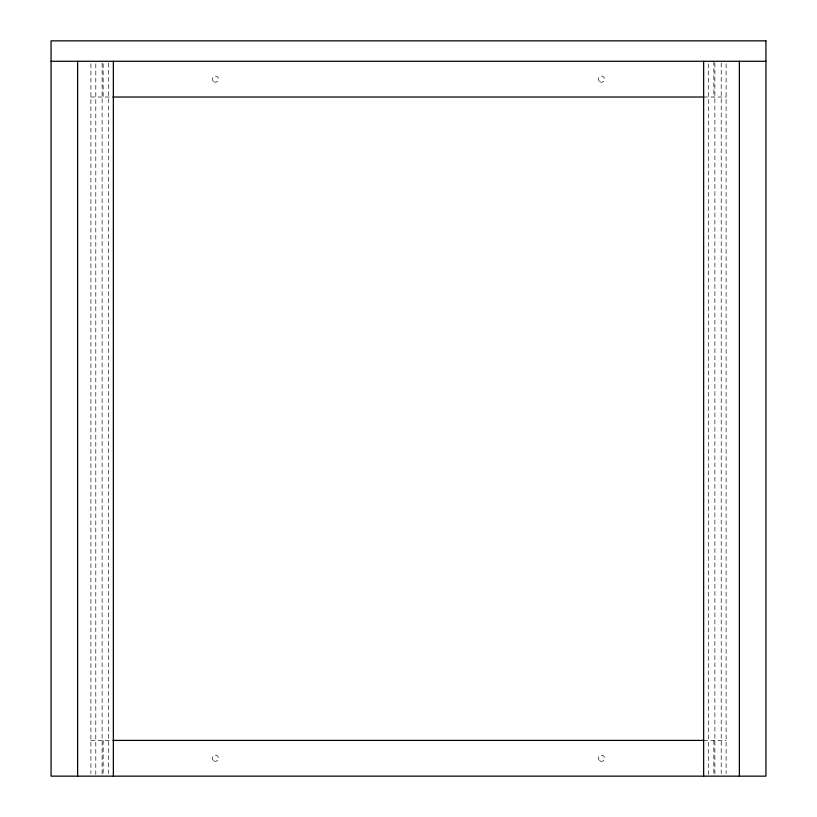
<?xml version="1.0" encoding="UTF-8"?>
<svg xmlns="http://www.w3.org/2000/svg" width="817" height="817" viewBox="0 0 817 817"><rect width="100%" height="100%" fill="white"/><g stroke="black" fill="none" stroke-linecap="round" stroke-linejoin="round"><path stroke-width="0.61" stroke-dasharray="4.08 3.06" d="M90.891 97.019L113.359 97.019M703.641 97.019L726.109 97.019M90.891 740.406L113.359 740.406M703.641 740.406L726.109 740.406M726.109 63.828L726.109 773.597M721.207 63.032L721.207 773.597M714.875 63.021L714.875 775.67M713.854 61.275L713.854 97.019M713.854 740.406L713.854 773.597M708.543 63.828L708.543 774.393M108.457 63.032L108.457 773.597M103.146 63.828L103.146 97.019M103.146 740.406L103.146 776.15M102.125 63.021L102.125 775.67M95.793 63.828L95.793 774.393M90.891 63.828L90.891 773.597M599.984 81.802A3.064 3.064 0 0 0 604.58 79.147A3.064 3.064 0 0 0 599.984 76.492A3.064 3.064 0 0 0 599.984 81.802M213.952 81.802A3.064 3.064 0 0 0 218.547 79.147A3.064 3.064 0 0 0 213.952 76.492A3.064 3.064 0 0 0 213.952 81.802M599.984 760.933A3.064 3.064 0 0 0 604.58 758.278A3.064 3.064 0 0 0 599.984 755.623A3.064 3.064 0 0 0 599.984 760.933M213.952 760.933A3.064 3.064 0 0 0 218.547 758.278A3.064 3.064 0 0 0 213.952 755.623A3.064 3.064 0 0 0 213.952 760.933"/><path stroke-width="1.23" d="M51.062 61.275L765.938 61.275M113.185 97.019L703.815 97.019M113.185 740.406L703.815 740.406M739.385 61.275L739.385 776.15M703.641 61.275L703.641 776.15M113.359 61.275L113.359 776.15M77.615 61.275L77.615 776.15M765.938 40.85L51.062 40.85L51.062 776.15L765.938 776.15L765.938 40.85"/></g></svg>
